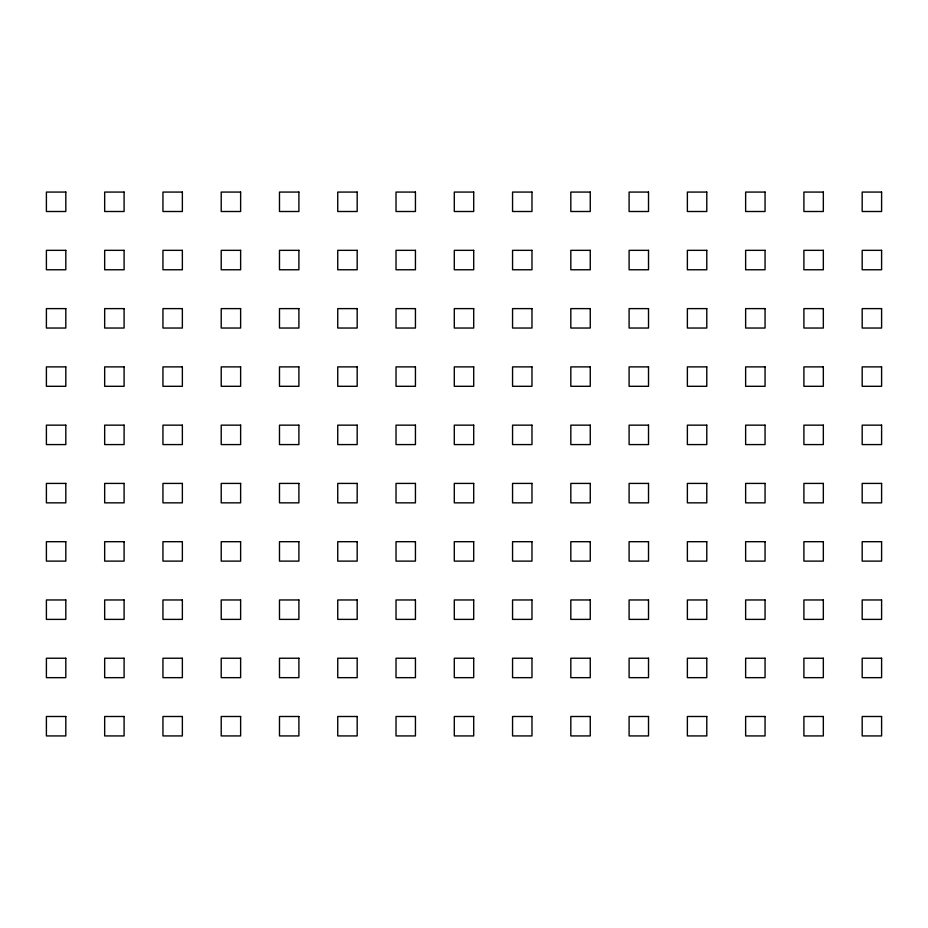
<?xml version="1.0" encoding="UTF-8"?>
<svg xmlns="http://www.w3.org/2000/svg" width="928" height="928" viewBox="0 0 928 928"><rect width="100%" height="100%" fill="white"/><g stroke="black" fill="none" stroke-linecap="round" stroke-linejoin="round"><path stroke-width="1.39" d="M65.818 192.073L46.4 192.073L46.4 211.503L65.818 211.503L65.818 192.073M124.097 192.073L104.667 192.073L104.667 211.503L124.097 211.503L124.097 192.073M182.364 192.073L162.945 192.073L162.945 211.503L182.364 211.503L182.364 192.073M240.63 192.073L221.212 192.073L221.212 211.503L240.63 211.503L240.63 192.073M298.897 192.073L279.479 192.073L279.479 211.503L298.897 211.503L298.897 192.073M357.176 192.073L337.746 192.073L337.746 211.503L357.176 211.503L357.176 192.073M415.442 192.073L396.024 192.073L396.024 211.503L415.442 211.503L415.442 192.073M473.709 192.073L454.291 192.073L454.291 211.503L473.709 211.503L473.709 192.073M531.976 192.073L512.558 192.073L512.558 211.503L531.976 211.503L531.976 192.073M590.254 192.073L570.824 192.073L570.824 211.503L590.254 211.503L590.254 192.073M648.521 192.073L629.103 192.073L629.103 211.503L648.521 211.503L648.521 192.073M706.788 192.073L687.37 192.073L687.37 211.503L706.788 211.503L706.788 192.073M765.055 192.073L745.636 192.073L745.636 211.503L765.055 211.503L765.055 192.073M823.333 192.073L803.903 192.073L803.903 211.503L823.333 211.503L823.333 192.073M881.6 192.073L862.182 192.073L862.182 211.503L881.6 211.503L881.6 192.073M65.818 250.34L46.4 250.34L46.4 269.77L65.818 269.77L65.818 250.34M124.097 250.34L104.667 250.34L104.667 269.77L124.097 269.77L124.097 250.34M182.364 250.34L162.945 250.34L162.945 269.77L182.364 269.77L182.364 250.34M240.63 250.34L221.212 250.34L221.212 269.77L240.63 269.77L240.63 250.34M298.897 250.34L279.479 250.34L279.479 269.77L298.897 269.77L298.897 250.34M357.176 250.34L337.746 250.34L337.746 269.77L357.176 269.77L357.176 250.34M415.442 250.34L396.024 250.34L396.024 269.77L415.442 269.77L415.442 250.34M473.709 250.34L454.291 250.34L454.291 269.77L473.709 269.77L473.709 250.34M531.976 250.34L512.558 250.34L512.558 269.77L531.976 269.77L531.976 250.34M590.254 250.34L570.824 250.34L570.824 269.77L590.254 269.77L590.254 250.34M648.521 250.34L629.103 250.34L629.103 269.77L648.521 269.77L648.521 250.34M706.788 250.34L687.37 250.34L687.37 269.77L706.788 269.77L706.788 250.34M765.055 250.34L745.636 250.34L745.636 269.77L765.055 269.77L765.055 250.34M823.333 250.34L803.903 250.34L803.903 269.77L823.333 269.77L823.333 250.34M881.6 250.34L862.182 250.34L862.182 269.77L881.6 269.77L881.6 250.34M65.818 308.618L46.4 308.618L46.4 328.036L65.818 328.036L65.818 308.618M124.097 308.618L104.667 308.618L104.667 328.036L124.097 328.036L124.097 308.618M182.364 308.618L162.945 308.618L162.945 328.036L182.364 328.036L182.364 308.618M240.63 308.618L221.212 308.618L221.212 328.036L240.63 328.036L240.63 308.618M298.897 308.618L279.479 308.618L279.479 328.036L298.897 328.036L298.897 308.618M357.176 308.618L337.746 308.618L337.746 328.036L357.176 328.036L357.176 308.618M415.442 308.618L396.024 308.618L396.024 328.036L415.442 328.036L415.442 308.618M473.709 308.618L454.291 308.618L454.291 328.036L473.709 328.036L473.709 308.618M531.976 308.618L512.558 308.618L512.558 328.036L531.976 328.036L531.976 308.618M590.254 308.618L570.824 308.618L570.824 328.036L590.254 328.036L590.254 308.618M648.521 308.618L629.103 308.618L629.103 328.036L648.521 328.036L648.521 308.618M706.788 308.618L687.37 308.618L687.37 328.036L706.788 328.036L706.788 308.618M765.055 308.618L745.636 308.618L745.636 328.036L765.055 328.036L765.055 308.618M823.333 308.618L803.903 308.618L803.903 328.036L823.333 328.036L823.333 308.618M881.6 308.618L862.182 308.618L862.182 328.036L881.6 328.036L881.6 308.618M65.818 366.885L46.4 366.885L46.4 386.303L65.818 386.303L65.818 366.885M124.097 366.885L104.667 366.885L104.667 386.303L124.097 386.303L124.097 366.885M182.364 366.885L162.945 366.885L162.945 386.303L182.364 386.303L182.364 366.885M240.63 366.885L221.212 366.885L221.212 386.303L240.63 386.303L240.63 366.885M298.897 366.885L279.479 366.885L279.479 386.303L298.897 386.303L298.897 366.885M357.176 366.885L337.746 366.885L337.746 386.303L357.176 386.303L357.176 366.885M415.442 366.885L396.024 366.885L396.024 386.303L415.442 386.303L415.442 366.885M473.709 366.885L454.291 366.885L454.291 386.303L473.709 386.303L473.709 366.885M531.976 366.885L512.558 366.885L512.558 386.303L531.976 386.303L531.976 366.885M590.254 366.885L570.824 366.885L570.824 386.303L590.254 386.303L590.254 366.885M648.521 366.885L629.103 366.885L629.103 386.303L648.521 386.303L648.521 366.885M706.788 366.885L687.37 366.885L687.37 386.303L706.788 386.303L706.788 366.885M765.055 366.885L745.636 366.885L745.636 386.303L765.055 386.303L765.055 366.885M823.333 366.885L803.903 366.885L803.903 386.303L823.333 386.303L823.333 366.885M881.6 366.885L862.182 366.885L862.182 386.303L881.6 386.303L881.6 366.885M65.818 425.152L46.4 425.152L46.4 444.582L65.818 444.582L65.818 425.152M124.097 425.152L104.667 425.152L104.667 444.582L124.097 444.582L124.097 425.152M182.364 425.152L162.945 425.152L162.945 444.582L182.364 444.582L182.364 425.152M240.63 425.152L221.212 425.152L221.212 444.582L240.63 444.582L240.63 425.152M298.897 425.152L279.479 425.152L279.479 444.582L298.897 444.582L298.897 425.152M357.176 425.152L337.746 425.152L337.746 444.582L357.176 444.582L357.176 425.152M415.442 425.152L396.024 425.152L396.024 444.582L415.442 444.582L415.442 425.152M473.709 425.152L454.291 425.152L454.291 444.582L473.709 444.582L473.709 425.152M531.976 425.152L512.558 425.152L512.558 444.582L531.976 444.582L531.976 425.152M590.254 425.152L570.824 425.152L570.824 444.582L590.254 444.582L590.254 425.152M648.521 425.152L629.103 425.152L629.103 444.582L648.521 444.582L648.521 425.152M706.788 425.152L687.37 425.152L687.37 444.582L706.788 444.582L706.788 425.152M765.055 425.152L745.636 425.152L745.636 444.582L765.055 444.582L765.055 425.152M823.333 425.152L803.903 425.152L803.903 444.582L823.333 444.582L823.333 425.152M881.6 425.152L862.182 425.152L862.182 444.582L881.6 444.582L881.6 425.152M65.818 483.418L46.4 483.418L46.4 502.848L65.818 502.848L65.818 483.418M124.097 483.418L104.667 483.418L104.667 502.848L124.097 502.848L124.097 483.418M182.364 483.418L162.945 483.418L162.945 502.848L182.364 502.848L182.364 483.418M240.63 483.418L221.212 483.418L221.212 502.848L240.63 502.848L240.63 483.418M298.897 483.418L279.479 483.418L279.479 502.848L298.897 502.848L298.897 483.418M357.176 483.418L337.746 483.418L337.746 502.848L357.176 502.848L357.176 483.418M415.442 483.418L396.024 483.418L396.024 502.848L415.442 502.848L415.442 483.418M473.709 483.418L454.291 483.418L454.291 502.848L473.709 502.848L473.709 483.418M531.976 483.418L512.558 483.418L512.558 502.848L531.976 502.848L531.976 483.418M590.254 483.418L570.824 483.418L570.824 502.848L590.254 502.848L590.254 483.418M648.521 483.418L629.103 483.418L629.103 502.848L648.521 502.848L648.521 483.418M706.788 483.418L687.37 483.418L687.37 502.848L706.788 502.848L706.788 483.418M765.055 483.418L745.636 483.418L745.636 502.848L765.055 502.848L765.055 483.418M823.333 483.418L803.903 483.418L803.903 502.848L823.333 502.848L823.333 483.418M881.6 483.418L862.182 483.418L862.182 502.848L881.6 502.848L881.6 483.418M65.818 541.697L46.4 541.697L46.4 561.115L65.818 561.115L65.818 541.697M124.097 541.697L104.667 541.697L104.667 561.115L124.097 561.115L124.097 541.697M182.364 541.697L162.945 541.697L162.945 561.115L182.364 561.115L182.364 541.697M240.63 541.697L221.212 541.697L221.212 561.115L240.63 561.115L240.63 541.697M298.897 541.697L279.479 541.697L279.479 561.115L298.897 561.115L298.897 541.697M357.176 541.697L337.746 541.697L337.746 561.115L357.176 561.115L357.176 541.697M415.442 541.697L396.024 541.697L396.024 561.115L415.442 561.115L415.442 541.697M473.709 541.697L454.291 541.697L454.291 561.115L473.709 561.115L473.709 541.697M531.976 541.697L512.558 541.697L512.558 561.115L531.976 561.115L531.976 541.697M590.254 541.697L570.824 541.697L570.824 561.115L590.254 561.115L590.254 541.697M648.521 541.697L629.103 541.697L629.103 561.115L648.521 561.115L648.521 541.697M706.788 541.697L687.37 541.697L687.37 561.115L706.788 561.115L706.788 541.697M765.055 541.697L745.636 541.697L745.636 561.115L765.055 561.115L765.055 541.697M823.333 541.697L803.903 541.697L803.903 561.115L823.333 561.115L823.333 541.697M881.6 541.697L862.182 541.697L862.182 561.115L881.6 561.115L881.6 541.697M65.818 599.964L46.4 599.964L46.4 619.382L65.818 619.382L65.818 599.964M124.097 599.964L104.667 599.964L104.667 619.382L124.097 619.382L124.097 599.964M182.364 599.964L162.945 599.964L162.945 619.382L182.364 619.382L182.364 599.964M240.63 599.964L221.212 599.964L221.212 619.382L240.63 619.382L240.63 599.964M298.897 599.964L279.479 599.964L279.479 619.382L298.897 619.382L298.897 599.964M357.176 599.964L337.746 599.964L337.746 619.382L357.176 619.382L357.176 599.964M415.442 599.964L396.024 599.964L396.024 619.382L415.442 619.382L415.442 599.964M473.709 599.964L454.291 599.964L454.291 619.382L473.709 619.382L473.709 599.964M531.976 599.964L512.558 599.964L512.558 619.382L531.976 619.382L531.976 599.964M590.254 599.964L570.824 599.964L570.824 619.382L590.254 619.382L590.254 599.964M648.521 599.964L629.103 599.964L629.103 619.382L648.521 619.382L648.521 599.964M706.788 599.964L687.37 599.964L687.37 619.382L706.788 619.382L706.788 599.964M765.055 599.964L745.636 599.964L745.636 619.382L765.055 619.382L765.055 599.964M823.333 599.964L803.903 599.964L803.903 619.382L823.333 619.382L823.333 599.964M881.6 599.964L862.182 599.964L862.182 619.382L881.6 619.382L881.6 599.964M65.818 658.23L46.4 658.23L46.4 677.66L65.818 677.66L65.818 658.23M124.097 658.23L104.667 658.23L104.667 677.66L124.097 677.66L124.097 658.23M182.364 658.23L162.945 658.23L162.945 677.66L182.364 677.66L182.364 658.23M240.63 658.23L221.212 658.23L221.212 677.66L240.63 677.66L240.63 658.23M298.897 658.23L279.479 658.23L279.479 677.66L298.897 677.66L298.897 658.23M357.176 658.23L337.746 658.23L337.746 677.66L357.176 677.66L357.176 658.23M415.442 658.23L396.024 658.23L396.024 677.66L415.442 677.66L415.442 658.23M473.709 658.23L454.291 658.23L454.291 677.66L473.709 677.66L473.709 658.23M531.976 658.23L512.558 658.23L512.558 677.66L531.976 677.66L531.976 658.23M590.254 658.23L570.824 658.23L570.824 677.66L590.254 677.66L590.254 658.23M648.521 658.23L629.103 658.23L629.103 677.66L648.521 677.66L648.521 658.23M706.788 658.23L687.37 658.23L687.37 677.66L706.788 677.66L706.788 658.23M765.055 658.23L745.636 658.23L745.636 677.66L765.055 677.66L765.055 658.23M823.333 658.23L803.903 658.23L803.903 677.66L823.333 677.66L823.333 658.23M881.6 658.23L862.182 658.23L862.182 677.66L881.6 677.66L881.6 658.23M65.818 716.497L46.4 716.497L46.4 735.927L65.818 735.927L65.818 716.497M124.097 716.497L104.667 716.497L104.667 735.927L124.097 735.927L124.097 716.497M182.364 716.497L162.945 716.497L162.945 735.927L182.364 735.927L182.364 716.497M240.63 716.497L221.212 716.497L221.212 735.927L240.63 735.927L240.63 716.497M298.897 716.497L279.479 716.497L279.479 735.927L298.897 735.927L298.897 716.497M357.176 716.497L337.746 716.497L337.746 735.927L357.176 735.927L357.176 716.497M415.442 716.497L396.024 716.497L396.024 735.927L415.442 735.927L415.442 716.497M473.709 716.497L454.291 716.497L454.291 735.927L473.709 735.927L473.709 716.497M531.976 716.497L512.558 716.497L512.558 735.927L531.976 735.927L531.976 716.497M590.254 716.497L570.824 716.497L570.824 735.927L590.254 735.927L590.254 716.497M648.521 716.497L629.103 716.497L629.103 735.927L648.521 735.927L648.521 716.497M706.788 716.497L687.37 716.497L687.37 735.927L706.788 735.927L706.788 716.497M765.055 716.497L745.636 716.497L745.636 735.927L765.055 735.927L765.055 716.497M823.333 716.497L803.903 716.497L803.903 735.927L823.333 735.927L823.333 716.497M881.6 716.497L862.182 716.497L862.182 735.927L881.6 735.927L881.6 716.497"/></g></svg>
